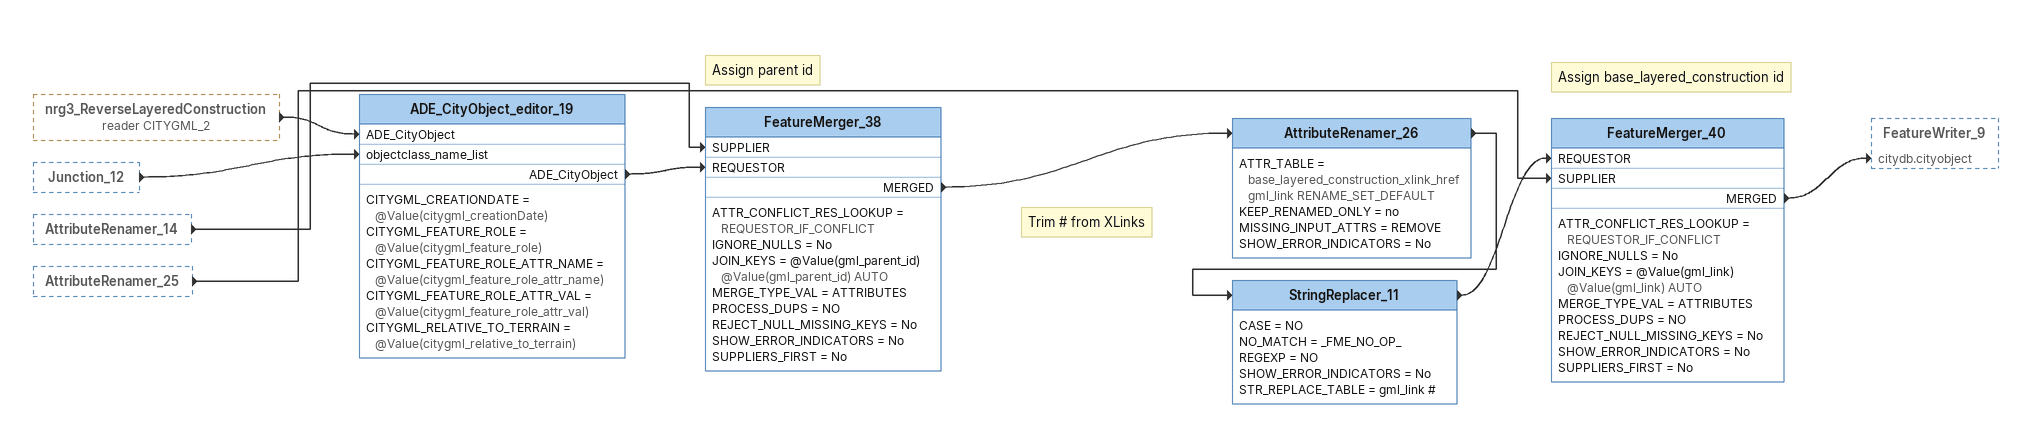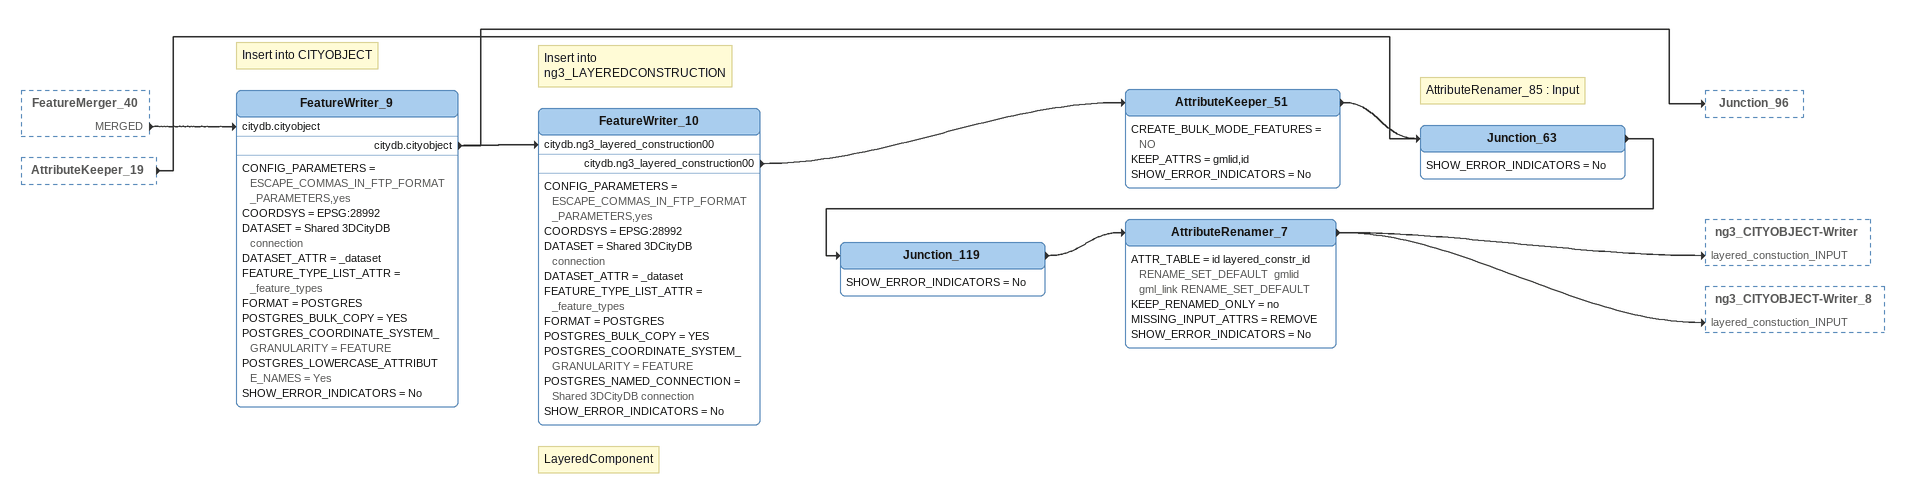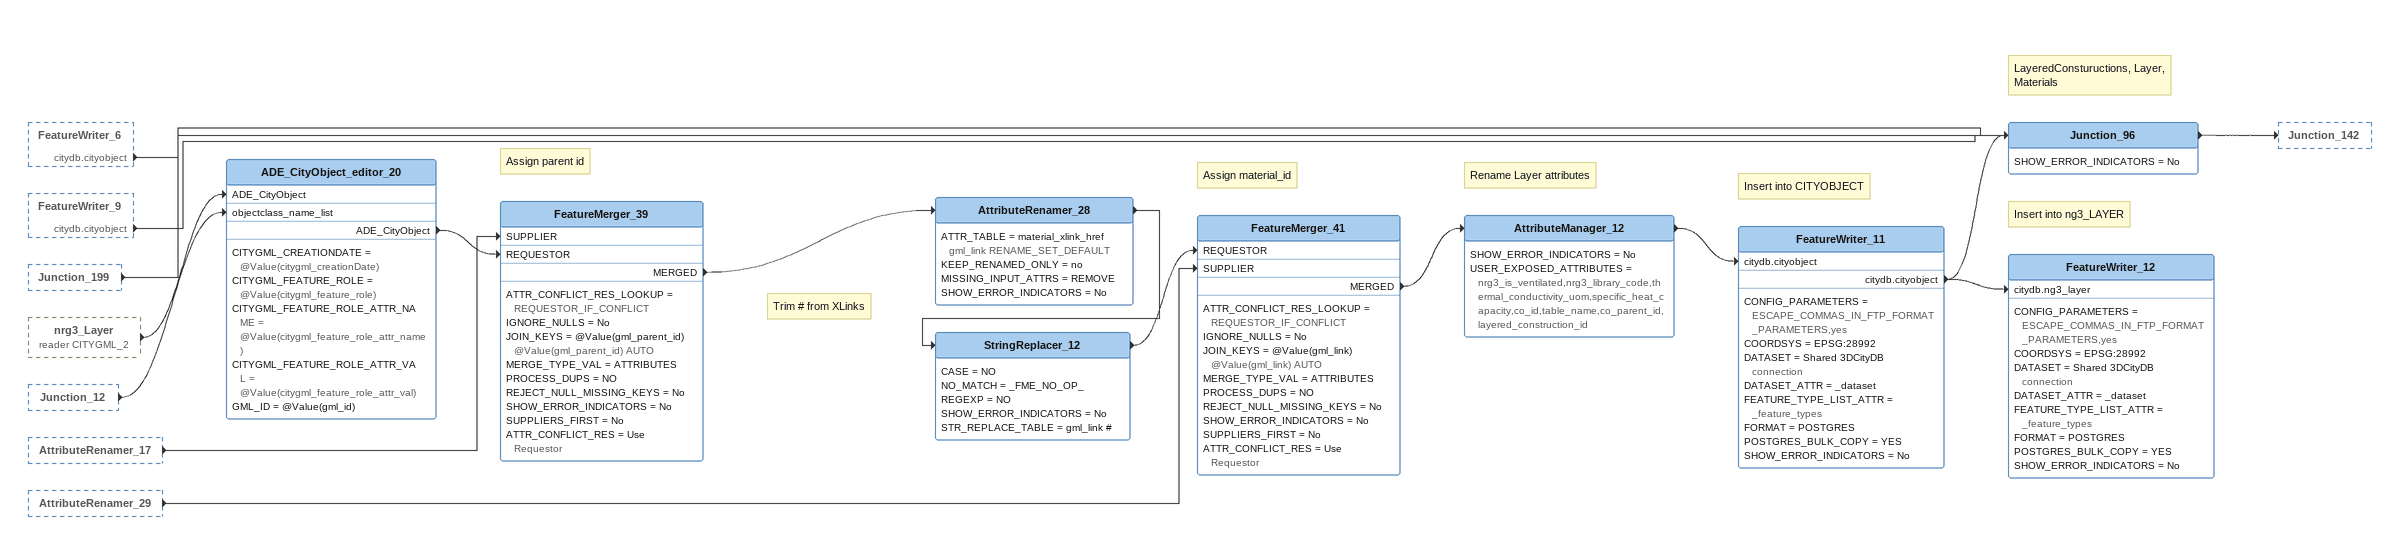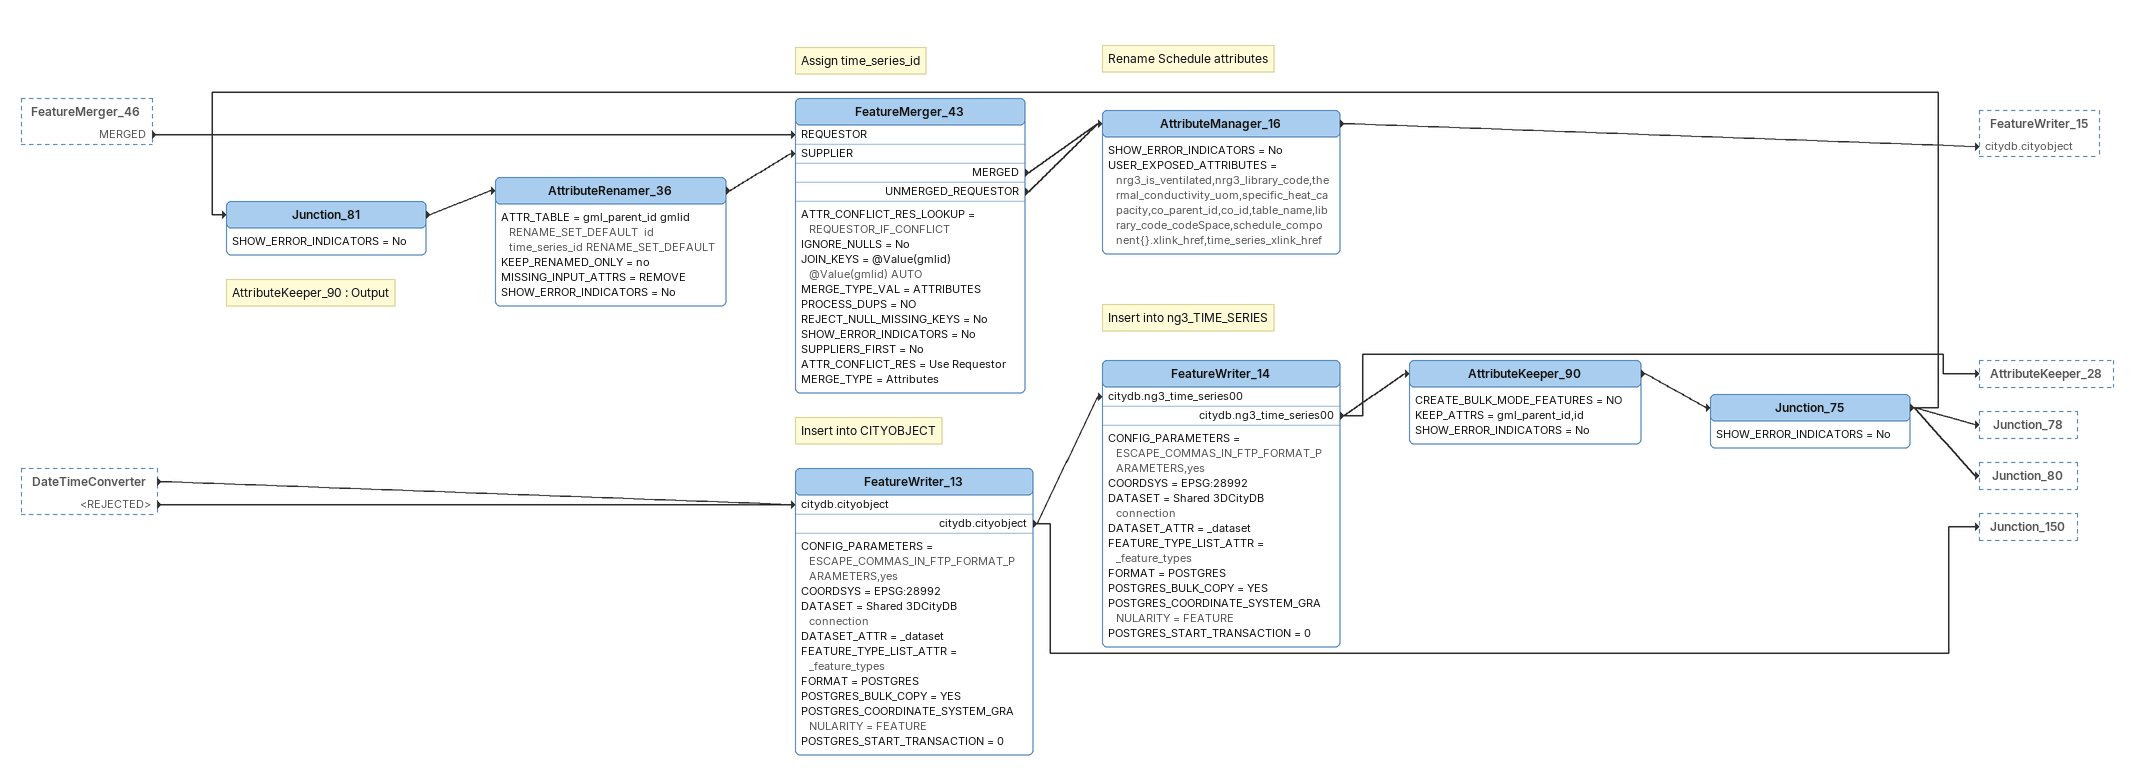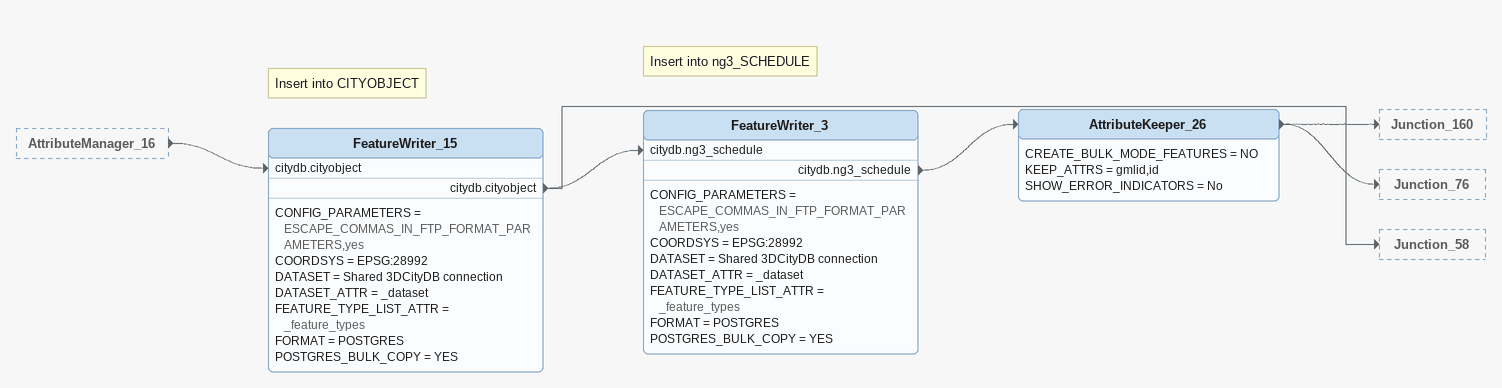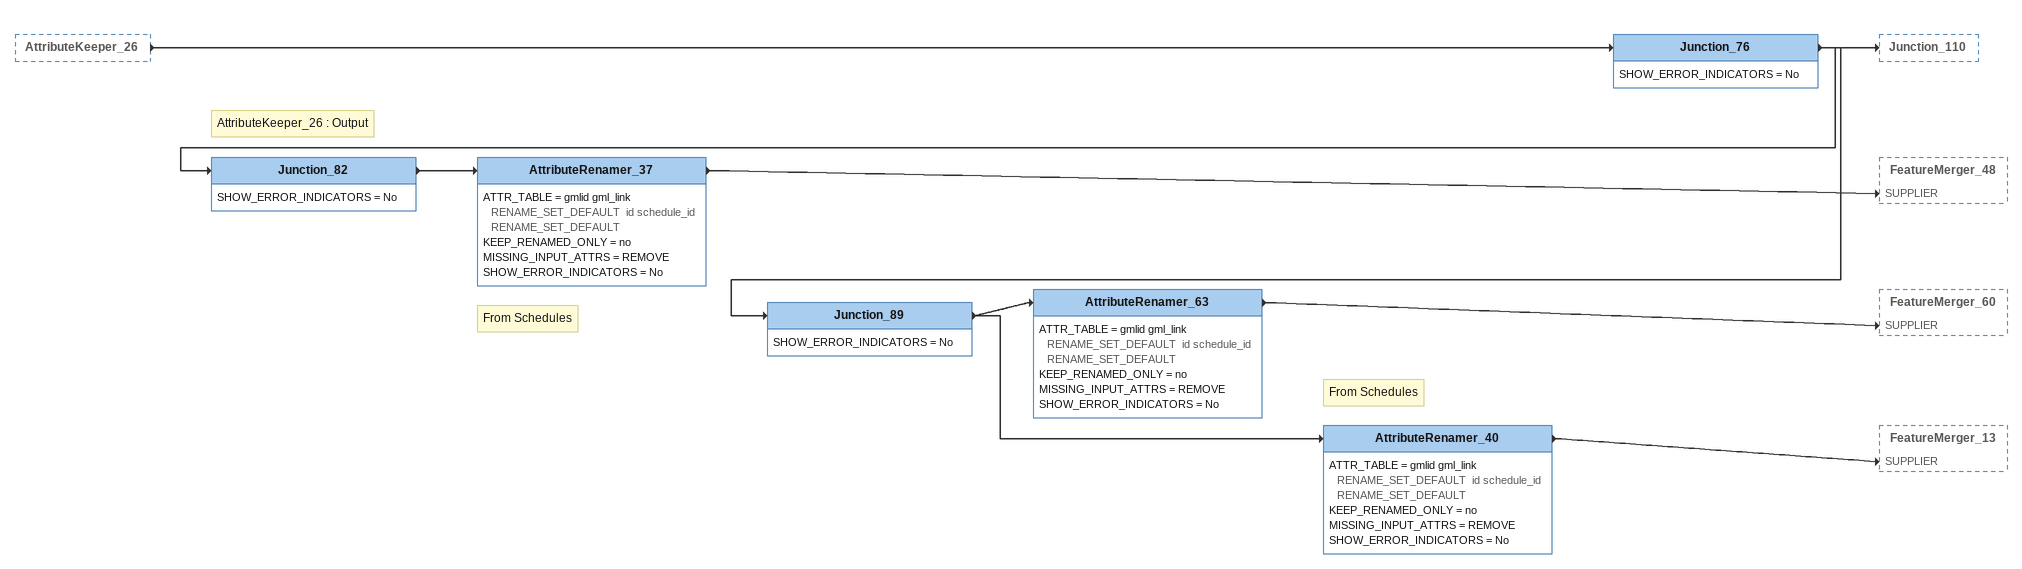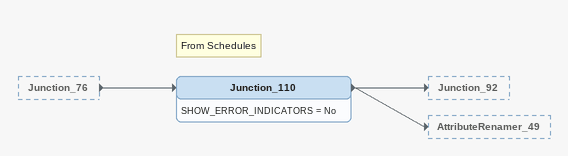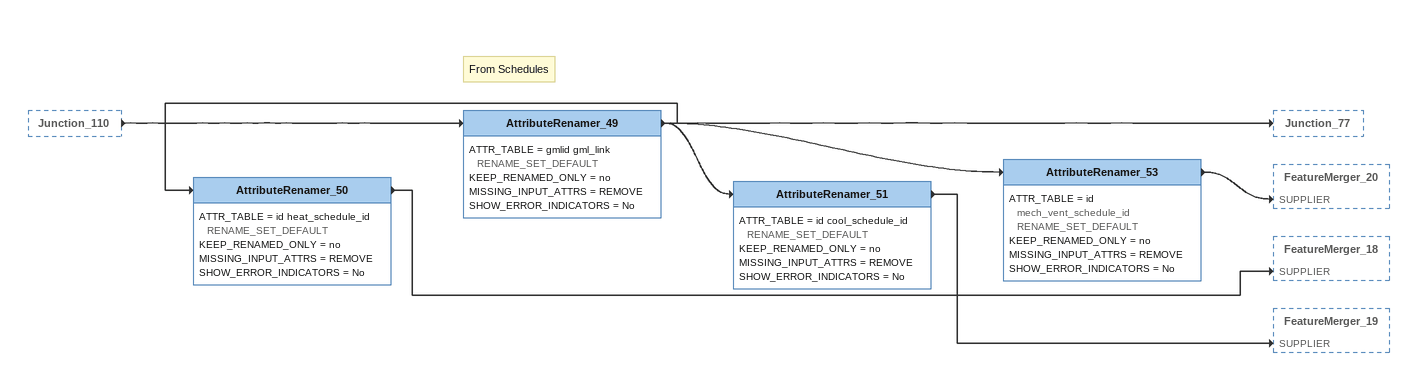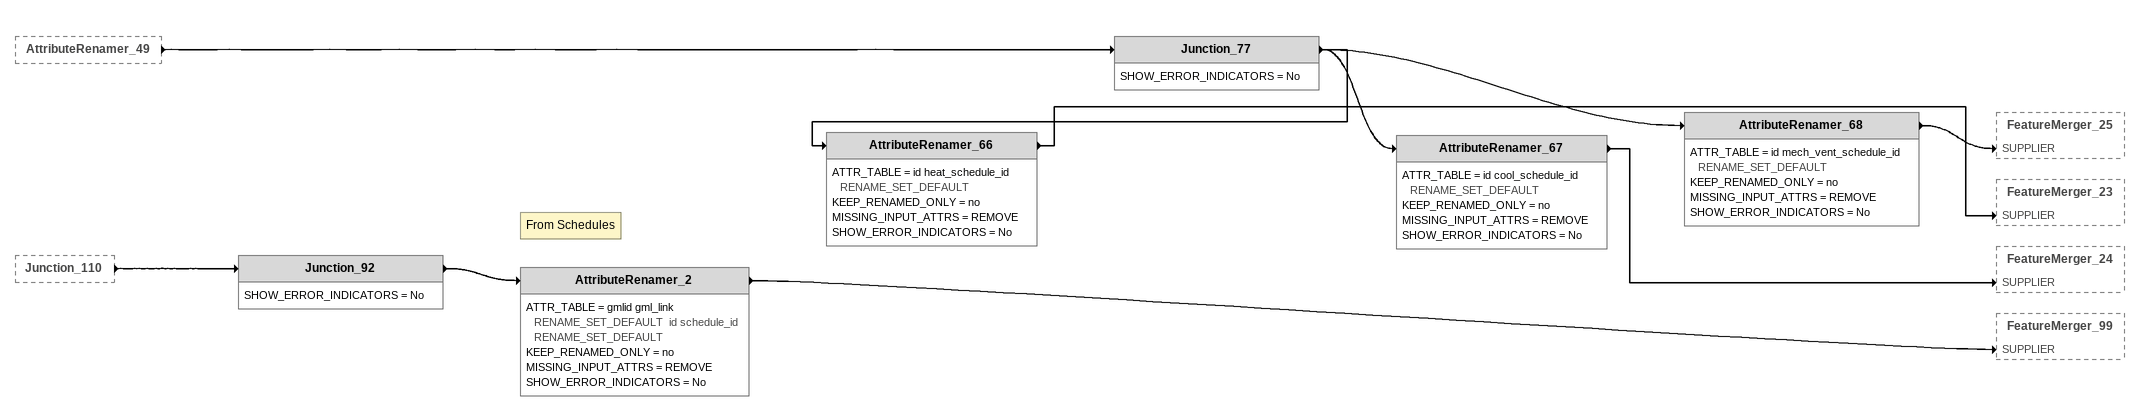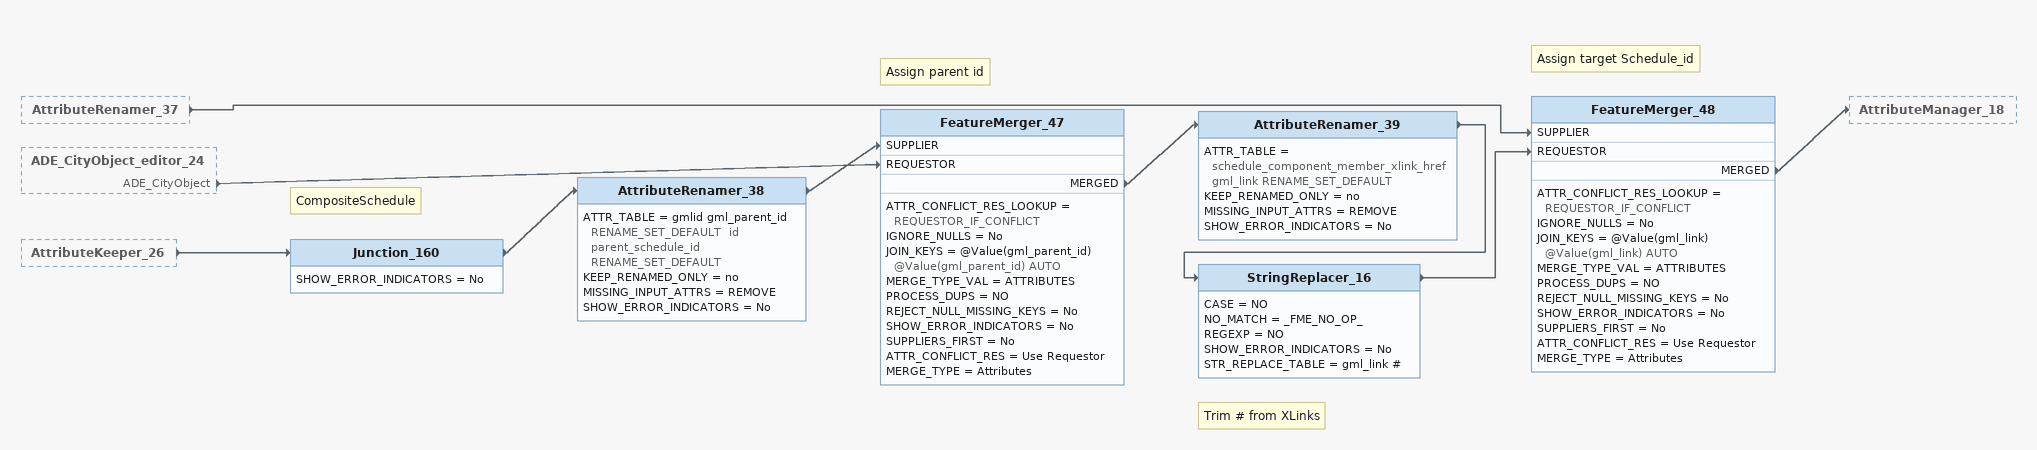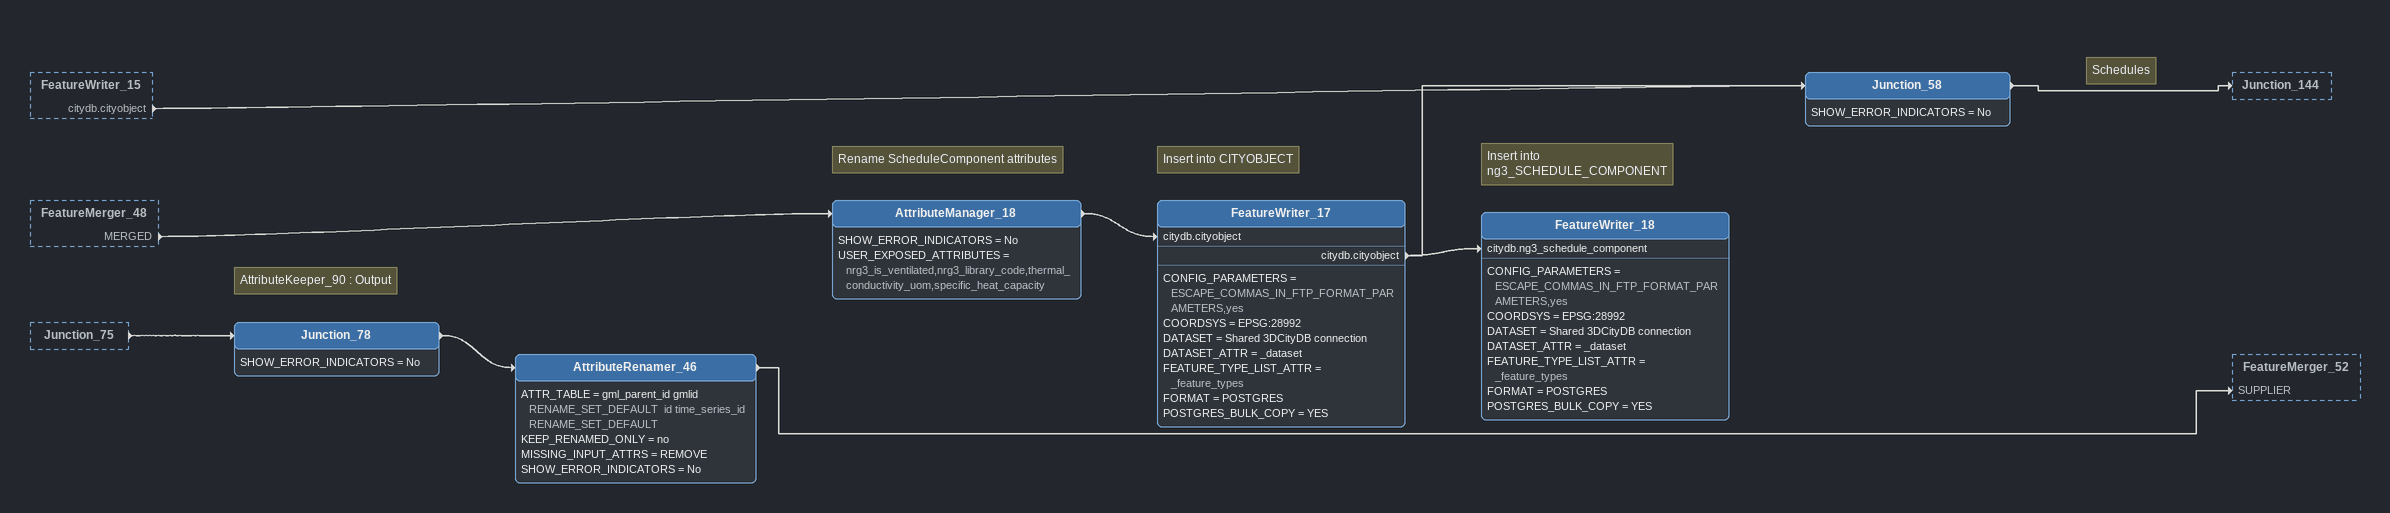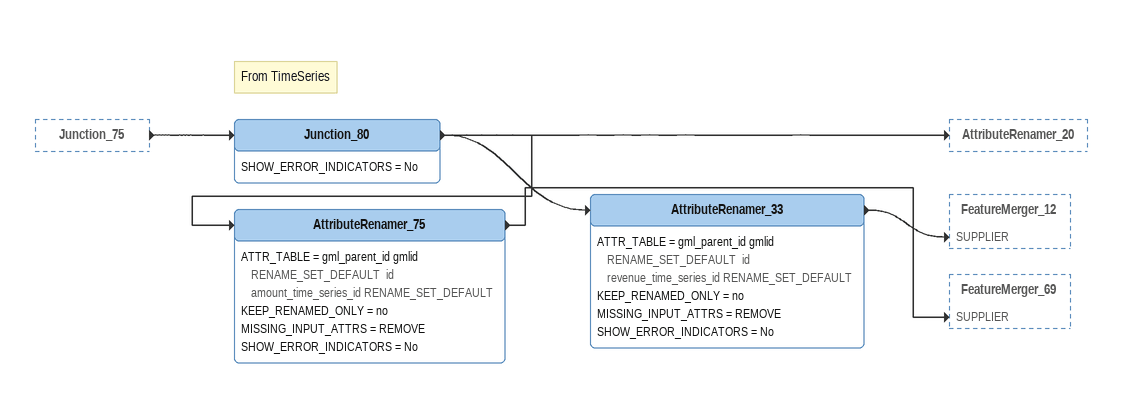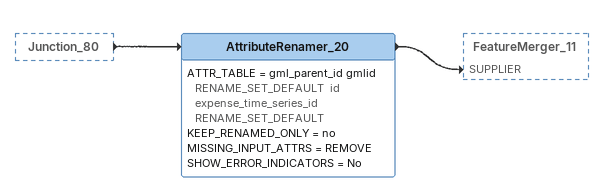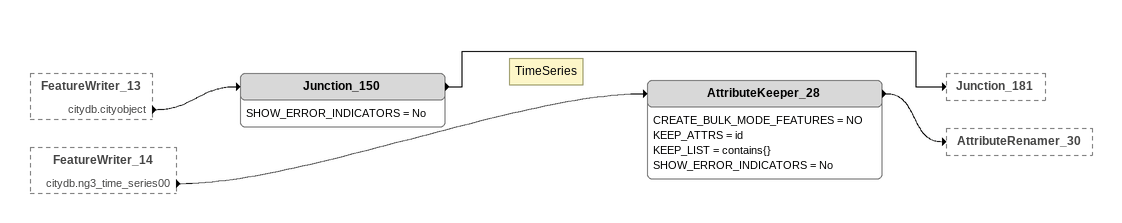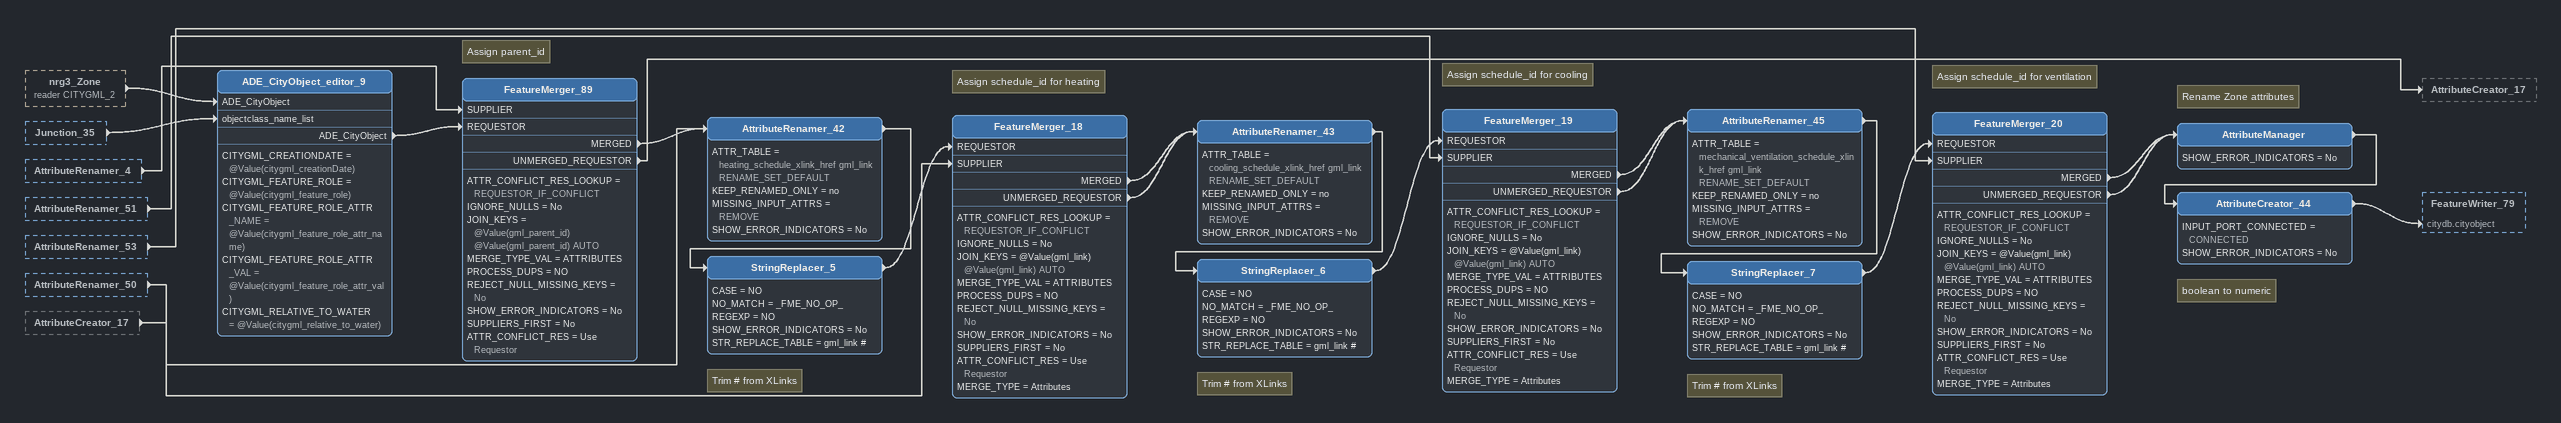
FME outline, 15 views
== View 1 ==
nrg3_ReverseLayeredConstruction (reader CITYGML_2) [outside]
    -> ADE_CityObject_editor_19 [ADE_CityObject]
Junction_12 [outside]
    -> ADE_CityObject_editor_19 [objectclass_name_list]
AttributeRenamer_14 [outside]
    -> FeatureMerger_38 [SUPPLIER]
AttributeRenamer_25 [outside]
    -> FeatureMerger_40 [SUPPLIER]
ADE_CityObject_editor_19
    CITYGML_CREATIONDATE = @Value(citygml_creationDate)
    CITYGML_FEATURE_ROLE = @Value(citygml_feature_role)
    CITYGML_FEATURE_ROLE_ATTR_NAME = @Value(citygml_feature_role_attr_name)
    CITYGML_FEATURE_ROLE_ATTR_VAL = @Value(citygml_feature_role_attr_val)
    CITYGML_RELATIVE_TO_TERRAIN = @Value(citygml_relative_to_terrain)
    ADE_CityObject -> FeatureMerger_38 [REQUESTOR]
Note: Assign parent id
FeatureMerger_38
    ATTR_CONFLICT_RES_LOOKUP = REQUESTOR_IF_CONFLICT
    IGNORE_NULLS = No
    JOIN_KEYS = @Value(gml_parent_id) @Value(gml_parent_id) AUTO
    MERGE_TYPE_VAL = ATTRIBUTES
    PROCESS_DUPS = NO
    REJECT_NULL_MISSING_KEYS = No
    SHOW_ERROR_INDICATORS = No
    SUPPLIERS_FIRST = No
    MERGED -> AttributeRenamer_26
AttributeRenamer_26
    ATTR_TABLE = base_layered_construction_xlink_href gml_link RENAME_SET_DEFAULT
    KEEP_RENAMED_ONLY = no
    MISSING_INPUT_ATTRS = REMOVE
    SHOW_ERROR_INDICATORS = No
    -> StringReplacer_11
Note: Trim # from XLinks
StringReplacer_11
    CASE = NO
    NO_MATCH = _FME_NO_OP_
    REGEXP = NO
    SHOW_ERROR_INDICATORS = No
    STR_REPLACE_TABLE = gml_link #
    -> FeatureMerger_40 [REQUESTOR]
Note: Assign base_layered_construction id
FeatureMerger_40
    ATTR_CONFLICT_RES_LOOKUP = REQUESTOR_IF_CONFLICT
    IGNORE_NULLS = No
    JOIN_KEYS = @Value(gml_link) @Value(gml_link) AUTO
    MERGE_TYPE_VAL = ATTRIBUTES
    PROCESS_DUPS = NO
    REJECT_NULL_MISSING_KEYS = No
    SHOW_ERROR_INDICATORS = No
    SUPPLIERS_FIRST = No
    MERGED -> FeatureWriter_9 [citydb.cityobject]

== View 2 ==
FeatureMerger_40 [outside]
    MERGED -> FeatureWriter_9 [citydb.cityobject]
AttributeKeeper_19 [outside]
    -> Junction_63
Note: Insert into CITYOBJECT
FeatureWriter_9
    CONFIG_PARAMETERS = ESCAPE_COMMAS_IN_FTP_FORMAT_PARAMETERS,yes
    COORDSYS = EPSG:28992
    DATASET = Shared 3DCityDB connection
    DATASET_ATTR = _dataset
    FEATURE_TYPE_LIST_ATTR = _feature_types
    FORMAT = POSTGRES
    POSTGRES_BULK_COPY = YES
    POSTGRES_COORDINATE_SYSTEM_GRANULARITY = FEATURE
    POSTGRES_LOWERCASE_ATTRIBUTE_NAMES = Yes
    SHOW_ERROR_INDICATORS = No
    citydb.cityobject -> FeatureWriter_10 [citydb.ng3_layered_construction00]
    citydb.cityobject -> Junction_96
Note: Insert into ng3_LAYEREDCONSTRUCTION
FeatureWriter_10
    CONFIG_PARAMETERS = ESCAPE_COMMAS_IN_FTP_FORMAT_PARAMETERS,yes
    COORDSYS = EPSG:28992
    DATASET = Shared 3DCityDB connection
    DATASET_ATTR = _dataset
    FEATURE_TYPE_LIST_ATTR = _feature_types
    FORMAT = POSTGRES
    POSTGRES_BULK_COPY = YES
    POSTGRES_COORDINATE_SYSTEM_GRANULARITY = FEATURE
    POSTGRES_NAMED_CONNECTION = Shared 3DCityDB connection
    SHOW_ERROR_INDICATORS = No
    citydb.ng3_layered_construction00 -> AttributeKeeper_51
AttributeKeeper_51
    CREATE_BULK_MODE_FEATURES = NO
    KEEP_ATTRS = gmlid,id
    SHOW_ERROR_INDICATORS = No
    -> Junction_63
Note: AttributeRenamer_85 : Input
Junction_63
    SHOW_ERROR_INDICATORS = No
    -> Junction_119
Note: LayeredComponent
Junction_119
    SHOW_ERROR_INDICATORS = No
    -> AttributeRenamer_7
AttributeRenamer_7
    ATTR_TABLE = id layered_constr_id RENAME_SET_DEFAULT  gmlid gml_link RENAME_SET_DEFAULT
    KEEP_RENAMED_ONLY = no
    MISSING_INPUT_ATTRS = REMOVE
    SHOW_ERROR_INDICATORS = No
    -> ng3_CITYOBJECT-Writer [layered_constuction_INPUT]
    -> ng3_CITYOBJECT-Writer_8 [layered_constuction_INPUT]

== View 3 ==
FeatureWriter_6 [outside]
    citydb.cityobject -> Junction_96
FeatureWriter_9 [outside]
    citydb.cityobject -> Junction_96
Junction_199 [outside]
    -> Junction_96
nrg3_Layer (reader CITYGML_2) [outside]
    -> ADE_CityObject_editor_20 [ADE_CityObject]
Junction_12 [outside]
    -> ADE_CityObject_editor_20 [objectclass_name_list]
AttributeRenamer_17 [outside]
    -> FeatureMerger_39 [SUPPLIER]
AttributeRenamer_29 [outside]
    -> FeatureMerger_41 [SUPPLIER]
ADE_CityObject_editor_20
    CITYGML_CREATIONDATE = @Value(citygml_creationDate)
    CITYGML_FEATURE_ROLE = @Value(citygml_feature_role)
    CITYGML_FEATURE_ROLE_ATTR_NAME = @Value(citygml_feature_role_attr_name)
    CITYGML_FEATURE_ROLE_ATTR_VAL = @Value(citygml_feature_role_attr_val)
    GML_ID = @Value(gml_id)
    ADE_CityObject -> FeatureMerger_39 [REQUESTOR]
Note: Assign parent id
FeatureMerger_39
    ATTR_CONFLICT_RES_LOOKUP = REQUESTOR_IF_CONFLICT
    IGNORE_NULLS = No
    JOIN_KEYS = @Value(gml_parent_id) @Value(gml_parent_id) AUTO
    MERGE_TYPE_VAL = ATTRIBUTES
    PROCESS_DUPS = NO
    REJECT_NULL_MISSING_KEYS = No
    SHOW_ERROR_INDICATORS = No
    SUPPLIERS_FIRST = No
    ATTR_CONFLICT_RES = Use Requestor
    MERGED -> AttributeRenamer_28
AttributeRenamer_28
    ATTR_TABLE = material_xlink_href gml_link RENAME_SET_DEFAULT
    KEEP_RENAMED_ONLY = no
    MISSING_INPUT_ATTRS = REMOVE
    SHOW_ERROR_INDICATORS = No
    -> StringReplacer_12
Note: Trim # from XLinks
StringReplacer_12
    CASE = NO
    NO_MATCH = _FME_NO_OP_
    REGEXP = NO
    SHOW_ERROR_INDICATORS = No
    STR_REPLACE_TABLE = gml_link #
    -> FeatureMerger_41 [REQUESTOR]
Note: Assign material_id
FeatureMerger_41
    ATTR_CONFLICT_RES_LOOKUP = REQUESTOR_IF_CONFLICT
    IGNORE_NULLS = No
    JOIN_KEYS = @Value(gml_link) @Value(gml_link) AUTO
    MERGE_TYPE_VAL = ATTRIBUTES
    PROCESS_DUPS = NO
    REJECT_NULL_MISSING_KEYS = No
    SHOW_ERROR_INDICATORS = No
    SUPPLIERS_FIRST = No
    ATTR_CONFLICT_RES = Use Requestor
    MERGED -> AttributeManager_12
Note: Rename Layer attributes
AttributeManager_12
    SHOW_ERROR_INDICATORS = No
    USER_EXPOSED_ATTRIBUTES = nrg3_is_ventilated,nrg3_library_code,thermal_conductivity_uom,specific_heat_capacity,co_id,table_name,co_parent_id,layered_construction_id
    -> FeatureWriter_11 [citydb.cityobject]
Note: Insert into CITYOBJECT
FeatureWriter_11
    CONFIG_PARAMETERS = ESCAPE_COMMAS_IN_FTP_FORMAT_PARAMETERS,yes
    COORDSYS = EPSG:28992
    DATASET = Shared 3DCityDB connection
    DATASET_ATTR = _dataset
    FEATURE_TYPE_LIST_ATTR = _feature_types
    FORMAT = POSTGRES
    POSTGRES_BULK_COPY = YES
    SHOW_ERROR_INDICATORS = No
    citydb.cityobject -> FeatureWriter_12 [citydb.ng3_layer]
    citydb.cityobject -> Junction_96
Note: LayeredConstuructions, Layer, Materials
Junction_96
    SHOW_ERROR_INDICATORS = No
    -> Junction_142
Note: Insert into ng3_LAYER
FeatureWriter_12
    CONFIG_PARAMETERS = ESCAPE_COMMAS_IN_FTP_FORMAT_PARAMETERS,yes
    COORDSYS = EPSG:28992
    DATASET = Shared 3DCityDB connection
    DATASET_ATTR = _dataset
    FEATURE_TYPE_LIST_ATTR = _feature_types
    FORMAT = POSTGRES
    POSTGRES_BULK_COPY = YES
    SHOW_ERROR_INDICATORS = No

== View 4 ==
FeatureMerger_46 [outside]
    MERGED -> FeatureMerger_43 [REQUESTOR]
DateTimeConverter [outside]
    -> FeatureWriter_13 [citydb.cityobject]
    <REJECTED> -> FeatureWriter_13 [citydb.cityobject]
Note: Insert into CITYOBJECT
FeatureWriter_13
    CONFIG_PARAMETERS = ESCAPE_COMMAS_IN_FTP_FORMAT_PARAMETERS,yes
    COORDSYS = EPSG:28992
    DATASET = Shared 3DCityDB connection
    DATASET_ATTR = _dataset
    FEATURE_TYPE_LIST_ATTR = _feature_types
    FORMAT = POSTGRES
    POSTGRES_BULK_COPY = YES
    POSTGRES_COORDINATE_SYSTEM_GRANULARITY = FEATURE
    POSTGRES_START_TRANSACTION = 0
    citydb.cityobject -> FeatureWriter_14 [citydb.ng3_time_series00]
    citydb.cityobject -> Junction_150
Note: Insert into ng3_TIME_SERIES
FeatureWriter_14
    CONFIG_PARAMETERS = ESCAPE_COMMAS_IN_FTP_FORMAT_PARAMETERS,yes
    COORDSYS = EPSG:28992
    DATASET = Shared 3DCityDB connection
    DATASET_ATTR = _dataset
    FEATURE_TYPE_LIST_ATTR = _feature_types
    FORMAT = POSTGRES
    POSTGRES_BULK_COPY = YES
    POSTGRES_COORDINATE_SYSTEM_GRANULARITY = FEATURE
    POSTGRES_START_TRANSACTION = 0
    citydb.ng3_time_series00 -> AttributeKeeper_90
    citydb.ng3_time_series00 -> AttributeKeeper_28
AttributeKeeper_90
    CREATE_BULK_MODE_FEATURES = NO
    KEEP_ATTRS = gml_parent_id,id
    SHOW_ERROR_INDICATORS = No
    -> Junction_75
Junction_75
    SHOW_ERROR_INDICATORS = No
    -> Junction_78
    -> Junction_81
    -> Junction_80
Note: AttributeKeeper_90 : Output
Junction_81
    SHOW_ERROR_INDICATORS = No
    -> AttributeRenamer_36
AttributeRenamer_36
    ATTR_TABLE = gml_parent_id gmlid RENAME_SET_DEFAULT  id time_series_id RENAME_SET_DEFAULT
    KEEP_RENAMED_ONLY = no
    MISSING_INPUT_ATTRS = REMOVE
    SHOW_ERROR_INDICATORS = No
    -> FeatureMerger_43 [SUPPLIER]
Note: Assign time_series_id
FeatureMerger_43
    ATTR_CONFLICT_RES_LOOKUP = REQUESTOR_IF_CONFLICT
    IGNORE_NULLS = No
    JOIN_KEYS = @Value(gmlid) @Value(gmlid) AUTO
    MERGE_TYPE_VAL = ATTRIBUTES
    PROCESS_DUPS = NO
    REJECT_NULL_MISSING_KEYS = No
    SHOW_ERROR_INDICATORS = No
    SUPPLIERS_FIRST = No
    ATTR_CONFLICT_RES = Use Requestor
    MERGE_TYPE = Attributes
    MERGED -> AttributeManager_16
    UNMERGED_REQUESTOR -> AttributeManager_16
Note: Rename Schedule attributes
AttributeManager_16
    SHOW_ERROR_INDICATORS = No
    USER_EXPOSED_ATTRIBUTES = nrg3_is_ventilated,nrg3_library_code,thermal_conductivity_uom,specific_heat_capacity,co_parent_id,co_id,table_name,library_code_codeSpace,schedule_component{}.xlink_href,time_series_xlink_href
    -> FeatureWriter_15 [citydb.cityobject]

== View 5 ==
AttributeManager_16 [outside]
    -> FeatureWriter_15 [citydb.cityobject]
Note: Insert into CITYOBJECT
FeatureWriter_15
    CONFIG_PARAMETERS = ESCAPE_COMMAS_IN_FTP_FORMAT_PARAMETERS,yes
    COORDSYS = EPSG:28992
    DATASET = Shared 3DCityDB connection
    DATASET_ATTR = _dataset
    FEATURE_TYPE_LIST_ATTR = _feature_types
    FORMAT = POSTGRES
    POSTGRES_BULK_COPY = YES
    citydb.cityobject -> Junction_58
    citydb.cityobject -> FeatureWriter_3 [citydb.ng3_schedule]
Note: Insert into ng3_SCHEDULE
FeatureWriter_3
    CONFIG_PARAMETERS = ESCAPE_COMMAS_IN_FTP_FORMAT_PARAMETERS,yes
    COORDSYS = EPSG:28992
    DATASET = Shared 3DCityDB connection
    DATASET_ATTR = _dataset
    FEATURE_TYPE_LIST_ATTR = _feature_types
    FORMAT = POSTGRES
    POSTGRES_BULK_COPY = YES
    citydb.ng3_schedule -> AttributeKeeper_26
AttributeKeeper_26
    CREATE_BULK_MODE_FEATURES = NO
    KEEP_ATTRS = gmlid,id
    SHOW_ERROR_INDICATORS = No
    -> Junction_160
    -> Junction_76

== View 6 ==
AttributeKeeper_26 [outside]
    -> Junction_76
Junction_76
    SHOW_ERROR_INDICATORS = No
    -> Junction_82
    -> Junction_89
    -> Junction_110
Note: AttributeKeeper_26 : Output
Junction_82
    SHOW_ERROR_INDICATORS = No
    -> AttributeRenamer_37
AttributeRenamer_37
    ATTR_TABLE = gmlid gml_link RENAME_SET_DEFAULT  id schedule_id RENAME_SET_DEFAULT
    KEEP_RENAMED_ONLY = no
    MISSING_INPUT_ATTRS = REMOVE
    SHOW_ERROR_INDICATORS = No
    -> FeatureMerger_48 [SUPPLIER]
Note: From Schedules
Junction_89
    SHOW_ERROR_INDICATORS = No
    -> AttributeRenamer_63
    -> AttributeRenamer_40
AttributeRenamer_63
    ATTR_TABLE = gmlid gml_link RENAME_SET_DEFAULT  id schedule_id RENAME_SET_DEFAULT
    KEEP_RENAMED_ONLY = no
    MISSING_INPUT_ATTRS = REMOVE
    SHOW_ERROR_INDICATORS = No
    -> FeatureMerger_60 [SUPPLIER]
Note: From Schedules
AttributeRenamer_40
    ATTR_TABLE = gmlid gml_link RENAME_SET_DEFAULT  id schedule_id RENAME_SET_DEFAULT
    KEEP_RENAMED_ONLY = no
    MISSING_INPUT_ATTRS = REMOVE
    SHOW_ERROR_INDICATORS = No
    -> FeatureMerger_13 [SUPPLIER]

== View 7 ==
Junction_76 [outside]
    -> Junction_110
Note: From Schedules
Junction_110
    SHOW_ERROR_INDICATORS = No
    -> Junction_92
    -> AttributeRenamer_49

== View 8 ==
Junction_110 [outside]
    -> AttributeRenamer_49
Note: From Schedules
AttributeRenamer_49
    ATTR_TABLE = gmlid gml_link RENAME_SET_DEFAULT
    KEEP_RENAMED_ONLY = no
    MISSING_INPUT_ATTRS = REMOVE
    SHOW_ERROR_INDICATORS = No
    -> AttributeRenamer_51
    -> AttributeRenamer_53
    -> AttributeRenamer_50
    -> Junction_77
AttributeRenamer_53
    ATTR_TABLE = id mech_vent_schedule_id RENAME_SET_DEFAULT
    KEEP_RENAMED_ONLY = no
    MISSING_INPUT_ATTRS = REMOVE
    SHOW_ERROR_INDICATORS = No
    -> FeatureMerger_20 [SUPPLIER]
AttributeRenamer_50
    ATTR_TABLE = id heat_schedule_id RENAME_SET_DEFAULT
    KEEP_RENAMED_ONLY = no
    MISSING_INPUT_ATTRS = REMOVE
    SHOW_ERROR_INDICATORS = No
    -> FeatureMerger_18 [SUPPLIER]
AttributeRenamer_51
    ATTR_TABLE = id cool_schedule_id RENAME_SET_DEFAULT
    KEEP_RENAMED_ONLY = no
    MISSING_INPUT_ATTRS = REMOVE
    SHOW_ERROR_INDICATORS = No
    -> FeatureMerger_19 [SUPPLIER]

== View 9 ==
AttributeRenamer_49 [outside]
    -> Junction_77
Junction_110 [outside]
    -> Junction_92
Junction_77
    SHOW_ERROR_INDICATORS = No
    -> AttributeRenamer_66
    -> AttributeRenamer_67
    -> AttributeRenamer_68
AttributeRenamer_68
    ATTR_TABLE = id mech_vent_schedule_id RENAME_SET_DEFAULT
    KEEP_RENAMED_ONLY = no
    MISSING_INPUT_ATTRS = REMOVE
    SHOW_ERROR_INDICATORS = No
    -> FeatureMerger_25 [SUPPLIER]
AttributeRenamer_66
    ATTR_TABLE = id heat_schedule_id RENAME_SET_DEFAULT
    KEEP_RENAMED_ONLY = no
    MISSING_INPUT_ATTRS = REMOVE
    SHOW_ERROR_INDICATORS = No
    -> FeatureMerger_23 [SUPPLIER]
AttributeRenamer_67
    ATTR_TABLE = id cool_schedule_id RENAME_SET_DEFAULT
    KEEP_RENAMED_ONLY = no
    MISSING_INPUT_ATTRS = REMOVE
    SHOW_ERROR_INDICATORS = No
    -> FeatureMerger_24 [SUPPLIER]
Junction_92
    SHOW_ERROR_INDICATORS = No
    -> AttributeRenamer_2
Note: From Schedules
AttributeRenamer_2
    ATTR_TABLE = gmlid gml_link RENAME_SET_DEFAULT  id schedule_id RENAME_SET_DEFAULT
    KEEP_RENAMED_ONLY = no
    MISSING_INPUT_ATTRS = REMOVE
    SHOW_ERROR_INDICATORS = No
    -> FeatureMerger_99 [SUPPLIER]

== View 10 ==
AttributeRenamer_37 [outside]
    -> FeatureMerger_48 [SUPPLIER]
ADE_CityObject_editor_24 [outside]
    ADE_CityObject -> FeatureMerger_47 [REQUESTOR]
AttributeKeeper_26 [outside]
    -> Junction_160
Note: CompositeSchedule
Junction_160
    SHOW_ERROR_INDICATORS = No
    -> AttributeRenamer_38
AttributeRenamer_38
    ATTR_TABLE = gmlid gml_parent_id RENAME_SET_DEFAULT  id parent_schedule_id RENAME_SET_DEFAULT
    KEEP_RENAMED_ONLY = no
    MISSING_INPUT_ATTRS = REMOVE
    SHOW_ERROR_INDICATORS = No
    -> FeatureMerger_47 [SUPPLIER]
Note: Assign parent id
FeatureMerger_47
    ATTR_CONFLICT_RES_LOOKUP = REQUESTOR_IF_CONFLICT
    IGNORE_NULLS = No
    JOIN_KEYS = @Value(gml_parent_id) @Value(gml_parent_id) AUTO
    MERGE_TYPE_VAL = ATTRIBUTES
    PROCESS_DUPS = NO
    REJECT_NULL_MISSING_KEYS = No
    SHOW_ERROR_INDICATORS = No
    SUPPLIERS_FIRST = No
    ATTR_CONFLICT_RES = Use Requestor
    MERGE_TYPE = Attributes
    MERGED -> AttributeRenamer_39
AttributeRenamer_39
    ATTR_TABLE = schedule_component_member_xlink_href gml_link RENAME_SET_DEFAULT
    KEEP_RENAMED_ONLY = no
    MISSING_INPUT_ATTRS = REMOVE
    SHOW_ERROR_INDICATORS = No
    -> StringReplacer_16
Note: Trim # from XLinks
StringReplacer_16
    CASE = NO
    NO_MATCH = _FME_NO_OP_
    REGEXP = NO
    SHOW_ERROR_INDICATORS = No
    STR_REPLACE_TABLE = gml_link #
    -> FeatureMerger_48 [REQUESTOR]
Note: Assign target Schedule_id
FeatureMerger_48
    ATTR_CONFLICT_RES_LOOKUP = REQUESTOR_IF_CONFLICT
    IGNORE_NULLS = No
    JOIN_KEYS = @Value(gml_link) @Value(gml_link) AUTO
    MERGE_TYPE_VAL = ATTRIBUTES
    PROCESS_DUPS = NO
    REJECT_NULL_MISSING_KEYS = No
    SHOW_ERROR_INDICATORS = No
    SUPPLIERS_FIRST = No
    ATTR_CONFLICT_RES = Use Requestor
    MERGE_TYPE = Attributes
    MERGED -> AttributeManager_18

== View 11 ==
FeatureWriter_15 [outside]
    citydb.cityobject -> Junction_58
FeatureMerger_48 [outside]
    MERGED -> AttributeManager_18
Junction_75 [outside]
    -> Junction_78
Note: Rename ScheduleComponent attributes
AttributeManager_18
    SHOW_ERROR_INDICATORS = No
    USER_EXPOSED_ATTRIBUTES = nrg3_is_ventilated,nrg3_library_code,thermal_conductivity_uom,specific_heat_capacity
    -> FeatureWriter_17 [citydb.cityobject]
Note: Insert into CITYOBJECT
FeatureWriter_17
    CONFIG_PARAMETERS = ESCAPE_COMMAS_IN_FTP_FORMAT_PARAMETERS,yes
    COORDSYS = EPSG:28992
    DATASET = Shared 3DCityDB connection
    DATASET_ATTR = _dataset
    FEATURE_TYPE_LIST_ATTR = _feature_types
    FORMAT = POSTGRES
    POSTGRES_BULK_COPY = YES
    citydb.cityobject -> FeatureWriter_18 [citydb.ng3_schedule_component]
    citydb.cityobject -> Junction_58
Note: Schedules
Junction_58
    SHOW_ERROR_INDICATORS = No
    -> Junction_144
Note: Insert into ng3_SCHEDULE_COMPONENT
FeatureWriter_18
    CONFIG_PARAMETERS = ESCAPE_COMMAS_IN_FTP_FORMAT_PARAMETERS,yes
    COORDSYS = EPSG:28992
    DATASET = Shared 3DCityDB connection
    DATASET_ATTR = _dataset
    FEATURE_TYPE_LIST_ATTR = _feature_types
    FORMAT = POSTGRES
    POSTGRES_BULK_COPY = YES
Note: AttributeKeeper_90 : Output
Junction_78
    SHOW_ERROR_INDICATORS = No
    -> AttributeRenamer_46
AttributeRenamer_46
    ATTR_TABLE = gml_parent_id gmlid RENAME_SET_DEFAULT  id time_series_id RENAME_SET_DEFAULT
    KEEP_RENAMED_ONLY = no
    MISSING_INPUT_ATTRS = REMOVE
    SHOW_ERROR_INDICATORS = No
    -> FeatureMerger_52 [SUPPLIER]

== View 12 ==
Junction_75 [outside]
    -> Junction_80
Note: From TimeSeries
Junction_80
    SHOW_ERROR_INDICATORS = No
    -> AttributeRenamer_75
    -> AttributeRenamer_20
    -> AttributeRenamer_33
AttributeRenamer_33
    ATTR_TABLE = gml_parent_id gmlid RENAME_SET_DEFAULT  id revenue_time_series_id RENAME_SET_DEFAULT
    KEEP_RENAMED_ONLY = no
    MISSING_INPUT_ATTRS = REMOVE
    SHOW_ERROR_INDICATORS = No
    -> FeatureMerger_12 [SUPPLIER]
AttributeRenamer_75
    ATTR_TABLE = gml_parent_id gmlid RENAME_SET_DEFAULT  id amount_time_series_id RENAME_SET_DEFAULT
    KEEP_RENAMED_ONLY = no
    MISSING_INPUT_ATTRS = REMOVE
    SHOW_ERROR_INDICATORS = No
    -> FeatureMerger_69 [SUPPLIER]

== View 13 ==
Junction_80 [outside]
    -> AttributeRenamer_20
AttributeRenamer_20
    ATTR_TABLE = gml_parent_id gmlid RENAME_SET_DEFAULT  id expense_time_series_id RENAME_SET_DEFAULT
    KEEP_RENAMED_ONLY = no
    MISSING_INPUT_ATTRS = REMOVE
    SHOW_ERROR_INDICATORS = No
    -> FeatureMerger_11 [SUPPLIER]

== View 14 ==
FeatureWriter_13 [outside]
    citydb.cityobject -> Junction_150
FeatureWriter_14 [outside]
    citydb.ng3_time_series00 -> AttributeKeeper_28
AttributeKeeper_28
    CREATE_BULK_MODE_FEATURES = NO
    KEEP_ATTRS = id
    KEEP_LIST = contains{}
    SHOW_ERROR_INDICATORS = No
    -> AttributeRenamer_30
Note: TimeSeries
Junction_150
    SHOW_ERROR_INDICATORS = No
    -> Junction_181

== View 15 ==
nrg3_Zone (reader CITYGML_2) [outside]
    -> ADE_CityObject_editor_9 [ADE_CityObject]
Junction_35 [outside]
    -> ADE_CityObject_editor_9 [objectclass_name_list]
AttributeRenamer_4 [outside]
    -> FeatureMerger_89 [SUPPLIER]
AttributeRenamer_51 [outside]
    -> FeatureMerger_19 [SUPPLIER]
AttributeRenamer_53 [outside]
    -> FeatureMerger_20 [SUPPLIER]
AttributeRenamer_50 [outside]
    -> FeatureMerger_18 [SUPPLIER]
AttributeCreator_17 [outside]
    -> AttributeRenamer_42
ADE_CityObject_editor_9
    CITYGML_CREATIONDATE = @Value(citygml_creationDate)
    CITYGML_FEATURE_ROLE = @Value(citygml_feature_role)
    CITYGML_FEATURE_ROLE_ATTR_NAME = @Value(citygml_feature_role_attr_name)
    CITYGML_FEATURE_ROLE_ATTR_VAL = @Value(citygml_feature_role_attr_val)
    CITYGML_RELATIVE_TO_WATER = @Value(citygml_relative_to_water)
    ADE_CityObject -> FeatureMerger_89 [REQUESTOR]
Note: Assign parent_id
FeatureMerger_89
    ATTR_CONFLICT_RES_LOOKUP = REQUESTOR_IF_CONFLICT
    IGNORE_NULLS = No
    JOIN_KEYS = @Value(gml_parent_id) @Value(gml_parent_id) AUTO
    MERGE_TYPE_VAL = ATTRIBUTES
    PROCESS_DUPS = NO
    REJECT_NULL_MISSING_KEYS = No
    SHOW_ERROR_INDICATORS = No
    SUPPLIERS_FIRST = No
    ATTR_CONFLICT_RES = Use Requestor
    MERGED -> AttributeRenamer_42
    UNMERGED_REQUESTOR -> AttributeCreator_17
AttributeRenamer_42
    ATTR_TABLE = heating_schedule_xlink_href gml_link RENAME_SET_DEFAULT
    KEEP_RENAMED_ONLY = no
    MISSING_INPUT_ATTRS = REMOVE
    SHOW_ERROR_INDICATORS = No
    -> StringReplacer_5
Note: Trim # from XLinks
StringReplacer_5
    CASE = NO
    NO_MATCH = _FME_NO_OP_
    REGEXP = NO
    SHOW_ERROR_INDICATORS = No
    STR_REPLACE_TABLE = gml_link #
    -> FeatureMerger_18 [REQUESTOR]
Note: Assign schedule_id for heating
FeatureMerger_18
    ATTR_CONFLICT_RES_LOOKUP = REQUESTOR_IF_CONFLICT
    IGNORE_NULLS = No
    JOIN_KEYS = @Value(gml_link) @Value(gml_link) AUTO
    MERGE_TYPE_VAL = ATTRIBUTES
    PROCESS_DUPS = NO
    REJECT_NULL_MISSING_KEYS = No
    SHOW_ERROR_INDICATORS = No
    SUPPLIERS_FIRST = No
    ATTR_CONFLICT_RES = Use Requestor
    MERGE_TYPE = Attributes
    MERGED -> AttributeRenamer_43
    UNMERGED_REQUESTOR -> AttributeRenamer_43
AttributeRenamer_43
    ATTR_TABLE = cooling_schedule_xlink_href gml_link RENAME_SET_DEFAULT
    KEEP_RENAMED_ONLY = no
    MISSING_INPUT_ATTRS = REMOVE
    SHOW_ERROR_INDICATORS = No
    -> StringReplacer_6
Note: Trim # from XLinks
StringReplacer_6
    CASE = NO
    NO_MATCH = _FME_NO_OP_
    REGEXP = NO
    SHOW_ERROR_INDICATORS = No
    STR_REPLACE_TABLE = gml_link #
    -> FeatureMerger_19 [REQUESTOR]
Note: Assign schedule_id for cooling
FeatureMerger_19
    ATTR_CONFLICT_RES_LOOKUP = REQUESTOR_IF_CONFLICT
    IGNORE_NULLS = No
    JOIN_KEYS = @Value(gml_link) @Value(gml_link) AUTO
    MERGE_TYPE_VAL = ATTRIBUTES
    PROCESS_DUPS = NO
    REJECT_NULL_MISSING_KEYS = No
    SHOW_ERROR_INDICATORS = No
    SUPPLIERS_FIRST = No
    ATTR_CONFLICT_RES = Use Requestor
    MERGE_TYPE = Attributes
    MERGED -> AttributeRenamer_45
    UNMERGED_REQUESTOR -> AttributeRenamer_45
AttributeRenamer_45
    ATTR_TABLE = mechanical_ventilation_schedule_xlink_href gml_link RENAME_SET_DEFAULT
    KEEP_RENAMED_ONLY = no
    MISSING_INPUT_ATTRS = REMOVE
    SHOW_ERROR_INDICATORS = No
    -> StringReplacer_7
Note: Trim # from XLinks
StringReplacer_7
    CASE = NO
    NO_MATCH = _FME_NO_OP_
    REGEXP = NO
    SHOW_ERROR_INDICATORS = No
    STR_REPLACE_TABLE = gml_link #
    -> FeatureMerger_20 [REQUESTOR]
Note: Assign schedule_id for ventilation
FeatureMerger_20
    ATTR_CONFLICT_RES_LOOKUP = REQUESTOR_IF_CONFLICT
    IGNORE_NULLS = No
    JOIN_KEYS = @Value(gml_link) @Value(gml_link) AUTO
    MERGE_TYPE_VAL = ATTRIBUTES
    PROCESS_DUPS = NO
    REJECT_NULL_MISSING_KEYS = No
    SHOW_ERROR_INDICATORS = No
    SUPPLIERS_FIRST = No
    ATTR_CONFLICT_RES = Use Requestor
    MERGE_TYPE = Attributes
    MERGED -> AttributeManager
    UNMERGED_REQUESTOR -> AttributeManager
Note: Rename Zone attributes
AttributeManager
    SHOW_ERROR_INDICATORS = No
    -> AttributeCreator_44
Note: boolean to numeric
AttributeCreator_44
    INPUT_PORT_CONNECTED = CONNECTED
    SHOW_ERROR_INDICATORS = No
    -> FeatureWriter_79 [citydb.cityobject]
